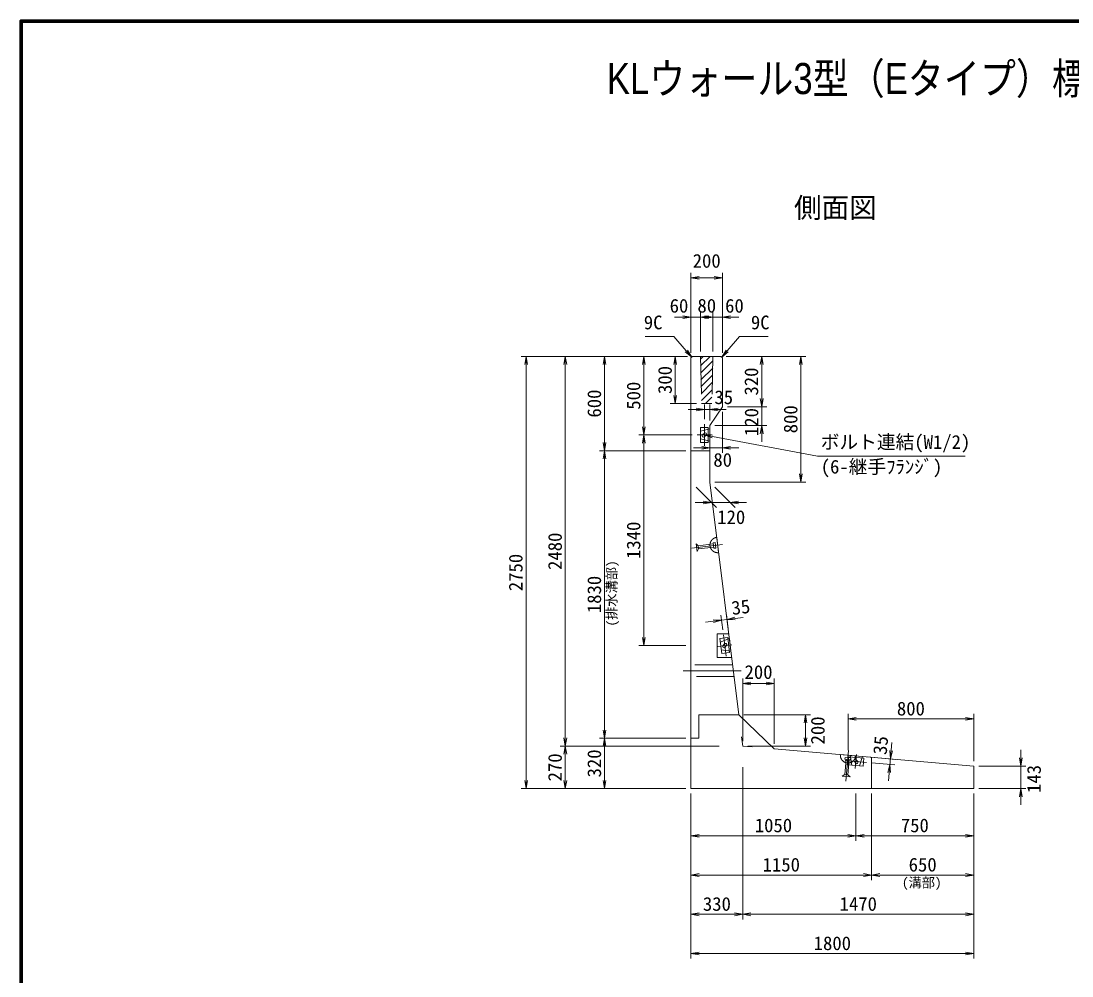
# Model space of a CAD drawing. Units: millimetres at full size, sheet at 1:40. Extents: x 108088 to 123888, y 10657 to 21690.
# Drawn here: x 108088 to 114778, y 15614 to 21690 of the extents above; entities that cross this region are included whole.
import ezdxf
from ezdxf.enums import TextEntityAlignment as Align

# ---------------------------------------------------------------- set-up
doc = ezdxf.new("R2010")
doc.units = ezdxf.units.MM
doc.header["$LTSCALE"] = 40
doc.linetypes.add('CHAIN', pattern=[18.5, 12, -1.5, 3.5, -1.5])
doc.linetypes.add('DASHED', pattern=[7.5, 6, -1.5])
for name, color, linetype, lineweight in [('01図枠', 1, 'Continuous', 70), ('中心', 6, 'CHAIN', 9), ('外形線', 7, 'Continuous', 13), ('寸法', 2, 'Continuous', 9), ('細線', 4, 'Continuous', 9)]:
    doc.layers.add(name, color=color, linetype=linetype, lineweight=lineweight)
doc.layers.add('文字', color=7, linetype='Continuous')
doc.styles.add('ＭＳ ゴシック', font='')
doc.styles.add('ＭＳ Ｐゴシック', font='')
doc.styles.get('ＭＳ ゴシック').set_extended_font_data('MS Gothic')
doc.styles.get('ＭＳ Ｐゴシック').set_extended_font_data('MS PGothic')

# ---------------------------------------------------------------- blocks, each defined once
blk = doc.blocks.new('open_arrow')
at = {"color": 0, "linetype": 'Continuous', "lineweight": -2}
blk.add_lwpolyline([(7.5, 1.25), (0, 0), (7.5, -1.25)], dxfattribs=at)

msp = doc.modelspace()

# ---------------------------------------------------------------- hatches: boundary and pattern name
at = {"layer": '細線'}
h = msp.add_hatch(dxfattribs=at)
h.set_pattern_fill('USER', color=256, style=0, pattern_type=2)
h.set_pattern_definition([(45, (-13268.84, 14371.73), (-22.45064, 22.45064), [])])
h.paths.add_polyline_path([(112492.76, 19555.96), (112412.76, 19555.96), (112420.26, 19255.96), (112485.26, 19255.96)])

# ---------------------------------------------------------------- linework, layer by layer
at = {"layer": '01図枠'}
msp.add_lwpolyline([(108087.54, 10809.99), (123887.54, 10809.99), (123887.54, 21689.99), (108087.54, 21689.99)], close=True, dxfattribs=at)
at = {"layer": '中心'}
for p, q in [((112437.76, 18987.46), (112437.76, 19124.46)), ((112392.76, 19055.96), (112482.76, 19055.96)), ((112552.53, 18359.69), (112359.04, 18335.5)), ((112575.99, 17647.99), (112558.99, 17783.94)), ((112522.84, 17710.38), (112612.14, 17721.55)), ((112673.15, 17555.96), (112302.76, 17555.96)), ((113355.35, 17047.95), (113338.56, 16853.68)), ((113398.89, 16933.78), (113406.64, 17023.44)), ((113471.01, 16972.71), (113334.52, 16984.51))]:
    msp.add_line(p, q, dxfattribs=at)
at = {"layer": '外形線'}
for p, q in [((112361.76, 19555.96), (112352.76, 19546.96)), ((112352.76, 19546.96), (112352.76, 16805.96)), ((112361.76, 19555.96), (112543.76, 19555.96)), ((112543.76, 19555.96), (112552.76, 19546.96)), ((112552.76, 19546.96), (112552.76, 19235.96)), ((112472.76, 19115.96), (112552.76, 19235.96)), ((112472.76, 19115.96), (112472.76, 18755.96)), ((112472.76, 18755.96), (112657.76, 17275.96)), ((112657.76, 17275.96), (112882.76, 17058.68)), ((112675.32, 17135.52), (112682.76, 17075.96)), ((112682.76, 17075.96), (112742.56, 17070.8)), ((112882.76, 17058.68), (114152.76, 16948.93)), ((114152.76, 16805.96), (114152.76, 16948.93)), ((112352.76, 16805.96), (114152.76, 16805.96))]:
    msp.add_line(p, q, dxfattribs=at)
at = {"layer": '外形線', "linetype": 'DASHED'}
for p, q in [((112412.76, 19555.96), (112420.26, 19255.96)), ((112492.76, 19555.96), (112485.26, 19255.96)), ((112420.26, 19255.96), (112485.26, 19255.96))]:
    msp.add_line(p, q, dxfattribs=at)
at = {"layer": '寸法'}
for p, q in [((112352.76, 19578.96), (112352.76, 20087.96)), ((112552.76, 19578.96), (112552.76, 20087.96)), ((112352.76, 20055.96), (112552.76, 20055.96)), ((112516.76, 19805.96), (112248.76, 19805.96)), ((112352.76, 19578.96), (112352.76, 19837.96)), ((112656.76, 19805.96), (112388.76, 19805.96)), ((112516.76, 19805.96), (112388.76, 19805.96)), ((112412.76, 19587.96), (112412.76, 19837.96)), ((112412.76, 19587.96), (112412.76, 19837.96)), ((112492.76, 19587.96), (112492.76, 19837.96)), ((112492.76, 19587.96), (112492.76, 19837.96)), ((112552.76, 19578.96), (112552.76, 19837.96)), ((112329.76, 19555.96), (111270.76, 19555.96)), ((111302.76, 16805.96), (111302.76, 19555.96)), ((112329.76, 19555.96), (111520.76, 19555.96)), ((111552.76, 17075.96), (111552.76, 19555.96)), ((112329.76, 19555.96), (111770.76, 19555.96)), ((111802.76, 19555.96), (111802.76, 18955.96)), ((112329.76, 19555.96), (112020.76, 19555.96)), ((112052.76, 19555.96), (112052.76, 19055.96)), ((112329.76, 19555.96), (112220.76, 19555.96)), ((112252.76, 19555.96), (112252.76, 19255.96)), ((112575.76, 19555.96), (113084.76, 19555.96)), ((112575.76, 19555.96), (112834.76, 19555.96)), ((112802.76, 19555.96), (112802.76, 19235.96)), ((113052.76, 18755.96), (113052.76, 19555.96)), ((112802.76, 19339.96), (112802.76, 19011.96)), ((112388.26, 19255.96), (112220.76, 19255.96)), ((112576.76, 19218.16), (112333.76, 19218.16)), ((112437.76, 19156.46), (112437.76, 19250.16)), ((112472.76, 19147.96), (112472.76, 19250.16)), ((112552.76, 19203.96), (112552.76, 18942.89)), ((112584.76, 19235.96), (112834.76, 19235.96)), ((112584.76, 19235.96), (112834.76, 19235.96)), ((112472.76, 19083.96), (112472.76, 18942.89)), ((112504.76, 19115.96), (112834.76, 19115.96)), ((112360.76, 19055.96), (112020.76, 19055.96)), ((112360.76, 19055.96), (112020.76, 19055.96)), ((112052.76, 19055.96), (112052.76, 17715.97)), ((112320.76, 18955.96), (111770.76, 18955.96)), ((112320.76, 18955.96), (111770.76, 18955.96)), ((111802.76, 18955.96), (111802.76, 17125.96)), ((112368.76, 18974.89), (112656.76, 18974.89)), ((112504.76, 18755.96), (113084.76, 18755.96)), ((112384.76, 18723.96), (112514.88, 18593.85)), ((112504.76, 18723.96), (112634.88, 18593.85)), ((112706.88, 18625.85), (112378.88, 18625.85)), ((112444.18, 17864.01), (112685.3, 17894.15)), ((112555.03, 17815.69), (112543.4, 17908.67)), ((112589.42, 17822.72), (112578.13, 17913.01)), ((112320.76, 17715.97), (112020.76, 17715.97)), ((112682.76, 17107.96), (112682.76, 17506.42)), ((112882.76, 17474.42), (112682.76, 17474.42)), ((112882.76, 17090.68), (112882.76, 17506.42)), ((112689.76, 17275.96), (113113.84, 17275.96)), ((113081.84, 17275.96), (113081.84, 17075.96)), ((113352.76, 17050.06), (113352.76, 17280.93)), ((114152.76, 16980.93), (114152.76, 17280.93)), ((114152.76, 17248.93), (113352.76, 17248.93)), ((112532.57, 17075.96), (111520.76, 17075.96)), ((112532.57, 17075.96), (111520.76, 17075.96)), ((111552.76, 16805.96), (111552.76, 17075.96)), ((112320.76, 17125.96), (111770.76, 17125.96)), ((112320.76, 17125.96), (111770.76, 17125.96)), ((111802.76, 16805.96), (111802.76, 17125.96)), ((112714.76, 17075.96), (113113.84, 17075.96)), ((113631.5, 17098.36), (113610.58, 16856.26)), ((113477.51, 17007.28), (113654.43, 16991.99)), ((114452.76, 16701.96), (114452.76, 17052.93)), ((112682.76, 16941.42), (112682.76, 15973.96)), ((112682.76, 16941.42), (112682.76, 15973.96)), ((113502.89, 16969.96), (113651.41, 16957.12)), ((114184.76, 16948.93), (114484.76, 16948.93)), ((112320.76, 16805.96), (111270.76, 16805.96)), ((112320.76, 16805.96), (111520.76, 16805.96)), ((112320.76, 16805.96), (111770.76, 16805.96)), ((114184.76, 16805.96), (114484.76, 16805.96)), ((112352.76, 16773.96), (112352.76, 15723.96)), ((112352.76, 16773.96), (112352.76, 15973.96)), ((112352.76, 16773.96), (112352.76, 16223.96)), ((112352.76, 16773.96), (112352.76, 16473.96)), ((113402.76, 16773.96), (113402.76, 16473.96)), ((113402.76, 16773.96), (113402.76, 16473.96)), ((113502.76, 16773.96), (113502.76, 16223.96)), ((113502.76, 16773.96), (113502.76, 16223.96)), ((114152.76, 16773.96), (114152.76, 15723.96)), ((114152.76, 16773.96), (114152.76, 15973.96)), ((114152.76, 16773.96), (114152.76, 16473.96)), ((114152.76, 16773.96), (114152.76, 16223.96)), ((112352.76, 16505.96), (113402.76, 16505.96)), ((114152.76, 16505.96), (113402.76, 16505.96)), ((113502.76, 16255.96), (112352.76, 16255.96)), ((114152.76, 16255.96), (113502.76, 16255.96)), ((112352.76, 16005.96), (112682.76, 16005.96)), ((112682.76, 16005.96), (114152.76, 16005.96)), ((112352.76, 15755.96), (114152.76, 15755.96))]:
    msp.add_line(p, q, dxfattribs=at)
at = {"layer": '寸法', "color": 3, "linetype": 'DASHED'}
for p, q in [((112516.68, 18404.64), (112528.85, 18307.29)), ((112391.9, 18314.44), (112385.7, 18364.08)), ((112385.7, 18364.08), (112399.13, 18350.64)), ((112494.73, 18362.59), (112399.13, 18350.64)), ((112399.13, 18350.64), (112401.62, 18330.77)), ((112497.21, 18342.72), (112401.62, 18330.77)), ((112493.74, 18370.48), (112505.65, 18371.96)), ((112498.2, 18334.75), (112493.74, 18370.48)), ((112510.11, 18336.24), (112498.2, 18334.75)), ((112505.65, 18371.96), (112510.11, 18336.24)), ((112401.62, 18330.77), (112391.9, 18314.44)), ((113303.9, 17022.29), (113401.63, 17013.84)), ((113332.51, 16992.71), (113333.54, 17004.67)), ((113333.54, 17004.67), (113369.41, 17001.57)), ((113369.41, 17001.57), (113368.37, 16989.61)), ((113340.43, 16992.03), (113332.13, 16896.05)), ((113368.37, 16989.61), (113332.51, 16992.71)), ((113360.38, 16990.3), (113352.08, 16894.33)), ((113316.18, 16885.72), (113332.13, 16896.05)), ((113366.02, 16881.41), (113316.18, 16885.72)), ((113332.13, 16896.05), (113352.08, 16894.33)), ((113352.08, 16894.33), (113366.02, 16881.41))]:
    msp.add_line(p, q, dxfattribs=at)
at = {"layer": '寸法'}
for points in [[(112357.24, 19551.44), (112323.06, 19590.63), (112243.29, 19682.11), (112061.54, 19682.11)], [(112548.29, 19551.44), (112582.46, 19590.63), (112662.24, 19682.11), (112843.99, 19682.11)], [(112437.76, 19055.96), (112488.88, 19046.43), (113158.67, 18921.5), (114097.27, 18921.5)]]:
    msp.add_lwpolyline(points, dxfattribs=at)
at = {"layer": '寸法', "color": 3, "linetype": 'DASHED'}
for centre, start, end in [((112522.76, 18355.96), 97.12502, 277.12502), ((113352.76, 17018.06), 175.06078, 355.06078)]:
    msp.add_arc(centre, 49.05, start, end, dxfattribs=at)
at = {"layer": '細線'}
for p, q in [((112412.76, 19007.46), (112412.76, 19104.46)), ((112412.76, 19104.46), (112462.76, 19104.46)), ((112462.76, 19007.46), (112462.76, 19104.46)), ((112412.76, 19007.46), (112462.76, 19007.46)), ((112437.76, 19067.28), (112426.45, 19055.96)), ((112449.08, 19055.96), (112437.76, 19044.65)), ((112352.76, 18955.96), (112472.76, 18955.96)), ((112518.39, 17790.97), (112593.39, 17790.97)), ((112518.39, 17640.97), (112518.39, 17790.97)), ((112536.67, 17760.99), (112586.28, 17767.19)), ((112548.7, 17664.74), (112536.67, 17760.99)), ((112598.31, 17670.94), (112586.28, 17767.19)), ((112548.7, 17664.74), (112598.31, 17670.94)), ((112566.09, 17727.19), (112556.26, 17714.56)), ((112578.72, 17717.37), (112568.89, 17704.74)), ((112518.39, 17640.97), (112612.14, 17640.97)), ((112402.76, 17275.96), (112402.76, 17125.96)), ((112657.76, 17275.96), (112402.76, 17275.96)), ((112352.76, 17125.96), (112402.76, 17125.96)), ((113352.29, 16957.88), (113356.6, 17007.69)), ((113453.24, 16999.34), (113356.6, 17007.69)), ((113448.93, 16949.53), (113453.24, 16999.34)), ((113502.76, 16805.96), (113502.76, 17005.1)), ((113448.93, 16949.53), (113352.29, 16957.88)), ((113391.49, 16979.59), (113401.79, 16967.34)), ((113403.74, 16989.88), (113414.04, 16977.64))]:
    msp.add_line(p, q, dxfattribs=at)
at = {"layer": '細線', "linetype": 'DASHED'}
for p, q in [((112472.76, 19095.96), (112412.76, 19080.96)), ((112472.76, 19015.96), (112472.76, 19095.96)), ((112412.76, 19030.96), (112472.76, 19015.96)), ((112597.26, 17760), (112539.58, 17737.67)), ((112607.18, 17680.61), (112597.26, 17760)), ((112545.79, 17688.06), (112607.18, 17680.61)), ((112618.08, 17593.46), (112352.76, 17593.46)), ((112627.45, 17518.46), (112352.76, 17518.46)), ((113365.93, 17016.93), (113375.7, 16955.86)), ((113445.63, 17010.04), (113365.93, 17016.93)), ((113425.52, 16951.55), (113445.63, 17010.04))]:
    msp.add_line(p, q, dxfattribs=at)
at = {"layer": '細線'}
for centre, start, end in [((112443.42, 19061.62), 315, 135), ((112432.11, 19050.31), 135, 315), ((112562.58, 17709.65), 142.12502, 322.12502), ((112572.4, 17722.28), 322.12502, 142.12502), ((113397.61, 16984.73), 40.06078, 220.06078), ((113407.91, 16972.49), 220.06078, 40.06078)]:
    msp.add_arc(centre, 8, start, end, dxfattribs=at)

# ---------------------------------------------------------------- block references
at = {"layer": '寸法', "xscale": 6.93, "yscale": 6.93}
for p in [(112352.76, 20055.96), (112412.76, 19805.96), (112412.76, 19805.96), (112552.76, 19805.96), (112472.76, 19218.16), (112552.76, 18974.89), (112602.88, 18625.85), (112682.76, 17474.42), (113352.76, 17248.93), (112352.76, 16505.96), (113402.76, 16505.96), (112352.76, 16255.96), (113502.76, 16255.96), (112352.76, 16005.96), (112682.76, 16005.96), (112352.76, 15755.96)]:
    msp.add_blockref('open_arrow', p, dxfattribs=at)
for p, rotation in [((112552.76, 20055.96), 180), ((112352.76, 19805.96), 180), ((112492.76, 19805.96), 180), ((112492.76, 19805.96), 180), ((111302.76, 19555.96), 270), ((111552.76, 19555.96), 270), ((111802.76, 19555.96), 270), ((112052.76, 19555.96), 270), ((112252.76, 19555.96), 270), ((112357.24, 19551.44), 131.1), ((112548.29, 19551.44), 48.9), ((112802.76, 19555.96), 270), ((113052.76, 19555.96), 270), ((112252.76, 19255.96), 90), ((112802.76, 19235.96), 90), ((112802.76, 19235.96), 90), ((112437.76, 19218.16), 180), ((112052.76, 19055.96), 90), ((112802.76, 19115.96), 270), ((111802.76, 18955.96), 90), ((112052.76, 19055.96), 270), ((112437.76, 19055.96), 349.4), ((111802.76, 18955.96), 270), ((112472.76, 18974.89), 180), ((113052.76, 18755.96), 90), ((112482.88, 18625.85), 180), ((112547.37, 17876.91), 187.1), ((112582.1, 17881.25), 7.1), ((112052.76, 17715.97), 90), ((112882.76, 17474.42), 180), ((113081.84, 17275.96), 270), ((114152.76, 17248.93), 180), ((111802.76, 17125.96), 90), ((111552.76, 17075.96), 90), ((111552.76, 17075.96), 270), ((111802.76, 17125.96), 270), ((113081.84, 17075.96), 90), ((113622.55, 16994.75), 85.1), ((114452.76, 16948.93), 90), ((113619.53, 16959.88), 265.1), ((111302.76, 16805.96), 90), ((111552.76, 16805.96), 90), ((111802.76, 16805.96), 90), ((114452.76, 16805.96), 270), ((113402.76, 16505.96), 180), ((114152.76, 16505.96), 180), ((113502.76, 16255.96), 180), ((114152.76, 16255.96), 180), ((112682.76, 16005.96), 180), ((114152.76, 16005.96), 180), ((114152.76, 15755.96), 180)]:
    msp.add_blockref('open_arrow', p, dxfattribs=dict(at, rotation=rotation))

# ---------------------------------------------------------------- texts
at = {"layer": '寸法', "style": 'ＭＳ ゴシック'}
for s, p in [('200', (112452.76, 20163.96)), ('60', (112276.43, 19878.18)), ('80', (112453.35, 19878.76)), ('60', (112629.43, 19878.18)), ('35', (112561.26, 19296.1)), ('80', (112554.61, 18897.68)), ('120', (112609.12, 18533.2)), ('200', (112782.76, 17547.52)), ('800', (113752.76, 17314.93)), ('1050', (112877.76, 16571.96)), ('750', (113777.76, 16571.96)), ('1150', (112927.76, 16321.96)), ('650', (113827.76, 16321.96)), ('330', (112517.76, 16071.96)), ('1470', (113417.76, 16071.96)), ('1800', (113252.76, 15821.96))]:
    msp.add_text(s, height=87.35, dxfattribs=at).set_placement(p, align=Align.MIDDLE_CENTER)
msp.add_text('9C', height=87.35, dxfattribs=at).set_placement((112171.29, 19702.11), align=Align.BOTTOM_RIGHT)
for s, p in [('9C', (112734.24, 19702.11)), ('ボルト連結(W1/2)', (113178.67, 18941.5))]:
    msp.add_text(s, height=87.35, dxfattribs=at).set_placement(p, align=Align.BOTTOM_LEFT)
for s, rotation, p in [('300', 90, (112186.76, 19405.96)), ('320', 90, (112736.76, 19395.96)), ('600', 90, (111736.76, 19255.96)), ('500', 90, (111986.76, 19305.96)), ('120', 90, (112737.63, 19138.25)), ('800', 90, (112986.76, 19155.96)), ('1340', 90, (111986.76, 18385.97)), ('2480', 90, (111486.76, 18315.96)), ('2750', 90, (111236.76, 18180.96)), ('1830', 90, (111736.76, 18040.96)), ('35', 7.125, (112669.68, 17961.08)), ('200', 90, (113159.75, 17175.96)), ('35', 85.061, (113559.85, 17081.22)), ('270', 90, (111486.76, 16940.96)), ('320', 90, (111736.76, 16965.96)), ('143', 90, (114536.2, 16867.26))]:
    msp.add_text(s, height=87.35, rotation=rotation, dxfattribs=at).set_placement(p, align=Align.MIDDLE_CENTER)
at = {"layer": '寸法', "color": 3, "style": 'ＭＳ ゴシック'}
msp.add_text('(6-継手ﾌﾗﾝｼﾞ)', height=87.35, dxfattribs=at).set_placement((113178.67, 18897.89), align=Align.TOP_LEFT)
msp.add_text('(排水溝部)', height=61.71, rotation=90, dxfattribs=at).set_placement((111897.4, 17837.34), align=Align.BOTTOM_LEFT)
msp.add_text('(溝部)', height=61.71, dxfattribs=at).set_placement((113695.76, 16158.39), align=Align.BOTTOM_LEFT)
at = {"layer": '文字', "style": 'ＭＳ Ｐゴシック', "width": 0.85}
msp.add_text(' KLウォール3型（Eタイプ）標準部構造図\u3000\u3000\u3000\u3000\u3000\u3000\u3000\u3000\u3000\u3000\u3000\u3000\u3000\u3000 \u3000\u3000\u3000\u3000', height=197.9, dxfattribs=at).set_placement((115987.54, 21165.77), align=Align.BOTTOM_CENTER)
at = {"layer": '文字', "style": 'ＭＳ Ｐゴシック'}
msp.add_text(' 側面図 ', height=128.7, dxfattribs=at).set_placement((113272.13, 20399.35), align=Align.BOTTOM_CENTER)

doc.saveas('drawing.dxf')
